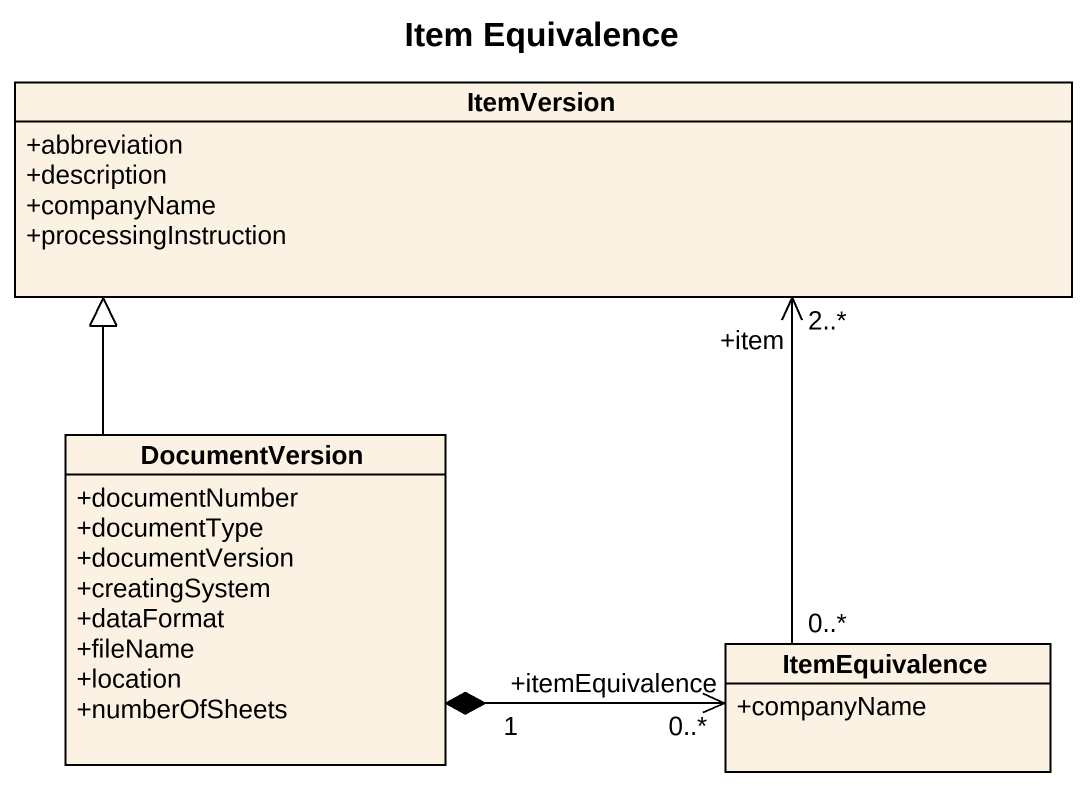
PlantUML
@startuml
title Item Equivalence
hide circle
hide empty members
skinparam classAttributeIconSize 0
class ItemVersion {
  +abbreviation
  +description
  +companyName
  +processingInstruction
}
class DocumentVersion {
  +documentNumber
  +documentType
  +documentVersion
  +creatingSystem
  +dataFormat
  +fileName
  +location
  +numberOfSheets
}
class ItemEquivalence {
  +companyName
}
DocumentVersion -up-|> ItemVersion
ItemEquivalence "0..*" -up-> "+item\n2..*" ItemVersion
ItemEquivalence "+itemEquivalence\n0..*" <-left-* "1" DocumentVersion
@enduml
